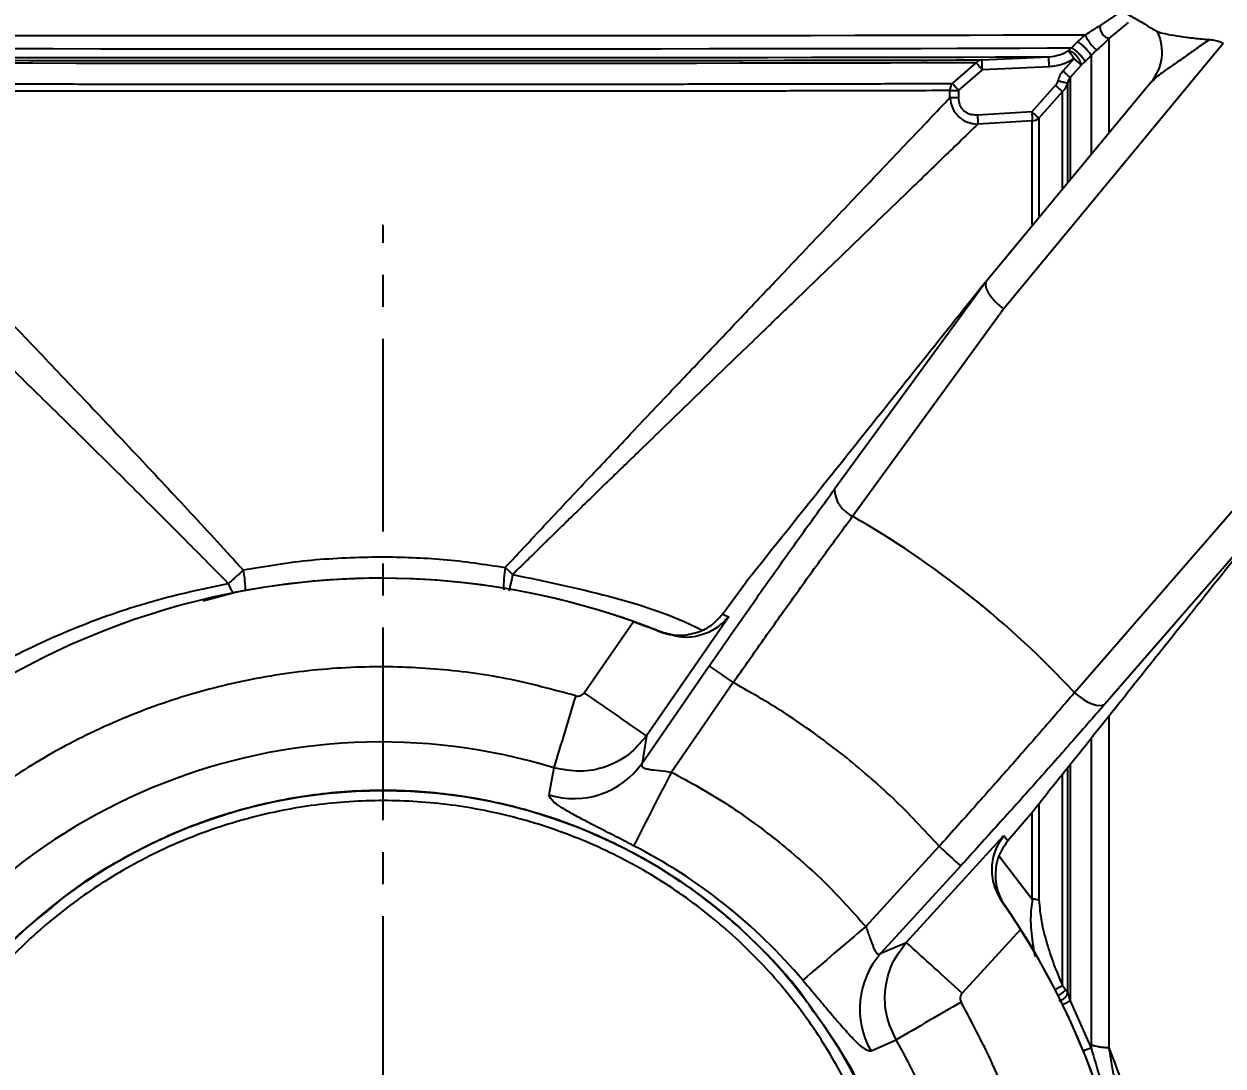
# Model space of a CAD drawing. Header units: millimetres. Extents: x 2063 to 4500, y 825 to 2548.
# Drawn here: x 3179.2 to 3297.8, y 1373.9 to 1477 of the extents above; entities that cross this region are included whole.
import ezdxf

# ---------------------------------------------------------------- set-up
doc = ezdxf.new("R2010")
doc.units = ezdxf.units.MM
doc.linetypes.add('CENTER2', pattern=[28.575, 19.05, -3.175, 3.175, -3.175])
doc.layers.add('2细线层', color=4, linetype='Continuous', lineweight=35)
doc.layers.add('AM_5', color=3, linetype='Continuous', lineweight=25)
doc.styles.add('SLDTEXTSTYLE1', font='txt.shx', dxfattribs={"width": 0.7, "bigfont": 'gbcbig.shx'})
doc.dimstyles.new('SLDDIMSTYLE12$0', dxfattribs={"dimtxt": 12, "dimasz": 10, "dimexe": 0, "dimexo": 0.0625, "dimgap": 0.875, "dimtad": 1, "dimdec": 1, "dimlfac": 1.8, "dimrnd": 1e-09, "dimzin": 12, "dimdsep": 46, "dimtxsty": 'SLDTEXTSTYLE1', "dimcen": 0.09, "dimdle": 8.16, "dimclrd": 3, "dimclre": 3, "dimadec": 0, "dimazin": 3, "dimtfac": 1, "dimtdec": 1, "dimtofl": 0, "dimtmove": 0, "dimatfit": 3, "dimfxl": 0, "dimfrac": 2, "dimtolj": 1, "dimlwd": 5, "dimlwe": 5, "dimarcsym": 0})

# ---------------------------------------------------------------- blocks, each defined once
blk = doc.blocks.new('*U44')
at = {"layer": '2细线层', "color": 0, "linetype": 'CENTER2', "lineweight": -3, "transparency": 16777216}
blk.add_line((21, 0), (108.5, 0), dxfattribs=at)
blk = doc.blocks.new('*D73')
at = {"layer": 'AM_5', "color": 3, "linetype": 'Continuous', "lineweight": 5, "transparency": 16777216}
for p, q in [((3260.55, 1590.41), (3402.79, 1590.41)), ((3402.79, 1358.8), (3402.79, 1580.41))]:
    blk.add_line(p, q, dxfattribs=at)
at = {"layer": 'AM_5', "color": 3, "lineweight": 5, "transparency": 16777216}
blk.add_line((3214.8, 1348.8), (3402.79, 1348.8), dxfattribs=at)
at = {"layer": 'AM_5', "color": 3, "transparency": 16777216}
for points in [[(3401.13, 1580.41), (3404.46, 1580.41), (3402.79, 1590.41)], [(3401.13, 1358.8), (3404.46, 1358.8), (3402.79, 1348.8)]]:
    blk.add_solid(points, dxfattribs=at)
at = {"layer": 'Defpoints', "color": 0, "transparency": 16777216}
for p in [(3260.48, 1590.41), (3402.79, 1590.41), (3214.74, 1348.8)]:
    blk.add_point(p, dxfattribs=at)
at = {"layer": 'AM_5', "color": 0, "transparency": 16777216, "insert": (3395.92, 1523.13), "char_height": 12, "attachment_point": 5, "rotation": 90, "style": 'SLDTEXTSTYLE1'}
blk.add_mtext('\\A1;245', dxfattribs=at)

msp = doc.modelspace()

# ---------------------------------------------------------------- linework, layer by layer
at = {"color": 7, "linetype": 'Continuous', "lineweight": 25}
for p, q in [((3285.693, 1476.902), (3287.503, 1478.116)), ((3288.439, 1477.185), (3286.531, 1475.59)), ((3276.105, 1448.843), (3297.817, 1475.128)), ((3282.828, 1474.676), (3283.419, 1475.268)), ((3273.961, 1473.495), (3280.574, 1473.802)), ((3282.532, 1474.406), (3282.828, 1474.676)), ((3283.06, 1473.633), (3283.076, 1473.61)), ((3284.763, 1473.928), (3284.172, 1473.336)), ((3271.041, 1471.155), (3273.389, 1473.204)), ((3271.653, 1470.45), (3274.007, 1472.498)), ((3280.621, 1472.805), (3274.007, 1472.498)), ((3283.076, 1473.61), (3281.975, 1472.378)), ((3283.784, 1472.976), (3282.682, 1471.746)), ((3284.172, 1473.336), (3283.784, 1472.976)), ((3290.683, 1471.259), (3274.243, 1451.401)), ((3270.787, 1469.743), (3270.787, 1470.449)), ((3271.653, 1470.45), (3271.654, 1469.744)), ((3281.226, 1470.974), (3278.894, 1468.336)), ((3281.933, 1470.345), (3279.601, 1467.712)), ((3278.894, 1468.336), (3273.517, 1468.016)), ((3278.946, 1467.456), (3273.57, 1467.137)), ((3274.38, 1451.549), (3259.37, 1430.98)), ((3261.161, 1428.318), (3276.105, 1448.843)), ((3299.782, 1430.012), (3283.126, 1410.85)), ((3302.802, 1428.945), (3286.117, 1409.708)), ((3200.859, 1422.999), (3200.548, 1422.696)), ((3227.072, 1422.974), (3226.797, 1423.245)), ((3227.522, 1422.548), (3227.072, 1422.974)), ((3248.277, 1418.633), (3250.606, 1421.772)), ((3196.903, 1419.941), (3199.977, 1420.76)), ((3199.977, 1420.76), (3199.977, 1420.76)), ((3234.604, 1410.839), (3239.467, 1417.886)), ((3248.899, 1418.359), (3240.765, 1406.572)), ((3248.277, 1418.633), (3248.899, 1418.359)), ((3242.539, 1416.724), (3242.176, 1416.884)), ((3242.176, 1416.884), (3243.589, 1416.548)), ((3243.589, 1416.548), (3243.593, 1416.546)), ((3243.593, 1416.546), (3244.524, 1416.545)), ((3240.328, 1403.861), (3246.974, 1413.491)), ((3249.349, 1411.847), (3243.239, 1402.992)), ((3240.765, 1406.572), (3240.328, 1403.861)), ((3231.599, 1403.422), (3231.12, 1400.732)), ((3278.96, 1399.035), (3276.516, 1396.174)), ((3266.475, 1386.126), (3276.129, 1396.704)), ((3276.129, 1396.704), (3276.516, 1396.174)), ((3269.727, 1395.641), (3262.475, 1387.694)), ((3275.696, 1394.622), (3278.946, 1390.404)), ((3271.858, 1393.701), (3263.971, 1385.058)), ((3275.287, 1392.388), (3275.398, 1391.635)), ((3275.398, 1391.635), (3275.401, 1391.631)), ((3276.178, 1389.843), (3275.954, 1390.15)), ((3277.777, 1387.42), (3272.005, 1381.095)), ((3263.971, 1385.058), (3266.475, 1386.126)), ((3281.933, 1381.863), (3282.234, 1381.479)), ((3282.234, 1381.479), (3282.432, 1381.198)), ((3282.673, 1380.366), (3282.682, 1380.333)), ((3282.682, 1380.362), (3282.682, 1380.333)), ((3282.682, 1380.333), (3284.765, 1375.673)), ((3262.995, 1375.383), (3265.468, 1376.487)), ((3284.763, 1376.002), (3284.765, 1375.673))]:
    msp.add_line(p, q, dxfattribs=at)
at = {"color": 7, "linetype": 'Continuous', "lineweight": 25, "flags": 128}
for points in [[(3177.165, 1475.909), (3181.845, 1475.904), (3186.678, 1475.9), (3191.639, 1475.896), (3196.706, 1475.893), (3201.856, 1475.891), (3207.065, 1475.89), (3212.308, 1475.889), (3217.562, 1475.889), (3222.801, 1475.89), (3228.001, 1475.891), (3233.139, 1475.894), (3238.19, 1475.897), (3243.132, 1475.901), (3247.94, 1475.905), (3252.594, 1475.91), (3257.07, 1475.916), (3261.349, 1475.923), (3265.411, 1475.93), (3269.236, 1475.938), (3272.807, 1475.946), (3276.108, 1475.954), (3279.123, 1475.964), (3281.838, 1475.973), (3284.241, 1475.983)], [(3286.531, 1475.59), (3286.531, 1473.286), (3286.531, 1470.671), (3286.531, 1467.76), (3286.531, 1466.354)], [(3177.461, 1474.605), (3182.045, 1474.6), (3186.779, 1474.596), (3191.641, 1474.592), (3196.609, 1474.589), (3201.66, 1474.587), (3206.77, 1474.585), (3211.916, 1474.585), (3217.074, 1474.585), (3222.22, 1474.585), (3227.331, 1474.587), (3232.381, 1474.589), (3237.35, 1474.592), (3242.212, 1474.596), (3246.946, 1474.6), (3251.53, 1474.605), (3255.942, 1474.611), (3260.163, 1474.617), (3264.172, 1474.624), (3267.951, 1474.632), (3271.483, 1474.64), (3274.751, 1474.648), (3277.74, 1474.657), (3280.437, 1474.667), (3282.828, 1474.676)], [(3178.272, 1473.734), (3182.893, 1473.729), (3187.67, 1473.725), (3192.581, 1473.721), (3197.6, 1473.718), (3202.703, 1473.716), (3207.865, 1473.715), (3213.059, 1473.714), (3218.261, 1473.714), (3223.444, 1473.715), (3228.583, 1473.717), (3233.651, 1473.72), (3238.625, 1473.723), (3243.479, 1473.727), (3248.189, 1473.732), (3252.732, 1473.737), (3257.085, 1473.743), (3261.227, 1473.75), (3265.137, 1473.757), (3268.795, 1473.765), (3272.185, 1473.773), (3275.287, 1473.782), (3278.089, 1473.792), (3280.574, 1473.802)], [(3280.621, 1472.805), (3280.612, 1472.997), (3280.603, 1473.182), (3280.595, 1473.352), (3280.588, 1473.502), (3280.582, 1473.626), (3280.578, 1473.72), (3280.575, 1473.779), (3280.574, 1473.802)], [(3284.763, 1473.928), (3284.763, 1471.441), (3284.763, 1468.638), (3284.763, 1465.532), (3284.763, 1464.214)], [(3175.561, 1473.446), (3179.718, 1473.44), (3184.059, 1473.435), (3188.562, 1473.431), (3193.202, 1473.427), (3197.955, 1473.424), (3202.795, 1473.422), (3207.697, 1473.421), (3212.636, 1473.42), (3217.584, 1473.42), (3222.515, 1473.421), (3227.405, 1473.423), (3232.226, 1473.425), (3236.953, 1473.428), (3241.561, 1473.432), (3246.026, 1473.436), (3250.324, 1473.442), (3254.432, 1473.448), (3258.328, 1473.454), (3261.993, 1473.461), (3265.405, 1473.469), (3268.549, 1473.477), (3271.406, 1473.486), (3273.961, 1473.495)], [(3273.389, 1473.204), (3270.858, 1473.195), (3268.028, 1473.186), (3264.915, 1473.178), (3261.535, 1473.171), (3257.906, 1473.164), (3254.047, 1473.157), (3249.979, 1473.151), (3245.722, 1473.146), (3241.3, 1473.142), (3236.737, 1473.138), (3232.055, 1473.135), (3227.281, 1473.132), (3222.438, 1473.131), (3217.554, 1473.13), (3212.653, 1473.13), (3207.763, 1473.131), (3202.908, 1473.132), (3198.114, 1473.134), (3193.407, 1473.137), (3188.812, 1473.141), (3184.352, 1473.145), (3180.053, 1473.15), (3175.936, 1473.156)], [(3282.682, 1471.746), (3282.682, 1469.271), (3282.682, 1466.488), (3282.682, 1463.41), (3282.682, 1461.685)], [(3281.933, 1460.802), (3281.933, 1461.727), (3281.933, 1464.911), (3281.933, 1467.789), (3281.933, 1470.345)], [(3282.433, 1471.183), (3282.433, 1468.725), (3282.433, 1465.967), (3282.433, 1462.924), (3282.433, 1461.397)], [(3279.601, 1467.712), (3279.601, 1465.14), (3279.601, 1462.255), (3279.601, 1459.074), (3279.601, 1457.981)], [(3278.946, 1457.21), (3278.946, 1458.854), (3278.946, 1462.022), (3278.946, 1464.895), (3278.946, 1467.456)], [(3283.126, 1410.85), (3283.555, 1410.494), (3284.001, 1410.181), (3284.446, 1409.923), (3284.874, 1409.73), (3285.269, 1409.609), (3285.616, 1409.564), (3285.902, 1409.598), (3286.117, 1409.708)], [(3286.531, 1408.525), (3286.531, 1405.52), (3286.531, 1400.387), (3286.531, 1395.287), (3286.531, 1390.244), (3286.531, 1385.282), (3286.531, 1380.424), (3286.531, 1375.693)], [(3284.763, 1406.305), (3284.763, 1406.297), (3284.763, 1401.085), (3284.763, 1395.905), (3284.763, 1390.781), (3284.763, 1385.74), (3284.763, 1380.805), (3284.763, 1376.002)], [(3282.682, 1403.691), (3282.682, 1400.099), (3282.682, 1395.047), (3282.682, 1390.057), (3282.682, 1385.154), (3282.682, 1380.362)], [(3281.933, 1381.863), (3281.933, 1386.755), (3281.933, 1391.757), (3281.933, 1396.842), (3281.933, 1401.983), (3281.933, 1402.759)], [(3282.432, 1403.378), (3282.432, 1400.65), (3282.432, 1395.677), (3282.432, 1390.761), (3282.432, 1385.927), (3282.432, 1381.198)], [(3278.946, 1390.404), (3278.946, 1395.315), (3278.946, 1399.009)], [(3279.601, 1399.82), (3279.601, 1395.264), (3279.601, 1390.331)]]:
    msp.add_lwpolyline(points, dxfattribs=at)
at = {"color": 7, "linetype": 'Continuous', "lineweight": 25}
msp.add_circle((3214.721, 1348.666), 52.5, dxfattribs=at)
for centre, radius, start, end in [((3287.121, 1474.276), 4.668, 319.73951, 25.37948), ((3274.021, 1472.669), 0.828, 94.11758, 139.73569), ((3271.922, 1470.45), 1.135, 160.37219, 180.07572), ((3271.815, 1470.491), 1.021, 139.34999, 160.50208), ((3278.907, 1468.523), 1.067, 272.13356, 310.59749), ((3262.426, 1431.103), 3.059, 182.31011, 245.56225), ((3214.496, 1347.098), 93.672, 42.88982, 60.12065), ((3214.495, 1347.166), 75, 70.55137, 152.45778), ((3214.495, 1347.179), 75, 68.34145, 101.16149), ((3516.334, 1800.044), 471.146, 235.13015, 235.48148), ((2541.595, 403.685), 1222.547, 55.11742, 55.46867), ((7157.394, 216.271), 4101.365, 163.070862, 163.174801), ((3214.496, 1347.155), 58.81, 73.09221, 149.91815), ((3233.569, 1408.64), 8.278, 252.79245, 324.73438), ((5786.759, 92.897), 2861.092, 152.748286, 152.912361), ((3214.495, 1347.092), 54.664, 40.22866, 62.78205), ((3620.901, 1779.363), 520.16, 227.53594, 227.85337), ((3214.496, 1347.179), 75, 359.85416, 34.67082), ((3214.495, 1347.075), 53.574, 128.26934, 351.50515), ((4363.35, 83.696), 1706.557, 130.172067, 130.447019), ((3214.495, 1347.166), 75, 310.5515, 32.46111), ((2361.309, 385.547), 1349.252, 47.54871, 47.866183), ((3270.145, 1379.548), 8.275, 138.25455, 210.22182), ((3950.246, 198.338), 1362.702, 119.853963, 120.166528), ((3283.08, 1381.422), 1.132, 248.96163, 249.4452), ((3214.496, 1347.075), 53.574, 351.50512, 36.90515), ((3214.496, 1347.155), 58.809, 313.09211, 29.9183), ((3295.801, 1346.381), 31.302, 110.645, 112.15846)]:
    msp.add_arc(centre, radius, start, end, dxfattribs=at)
for points, knots in [([(3214.929, 1517.398), (3212.368, 1517.373), (3208.788, 1517.338), (3203.519, 1517.059), (3199.054, 1516.724), (3193.738, 1516.158), (3188.169, 1515.385), (3182.356, 1514.375), (3176.384, 1513.119), (3170.308, 1511.608), (3164.17, 1509.837), (3158.005, 1507.803), (3151.842, 1505.504), (3145.705, 1502.939), (3139.617, 1500.108), (3133.597, 1497.014), (3127.664, 1493.66), (3121.835, 1490.048), (3116.125, 1486.182), (3110.55, 1482.068), (3105.123, 1477.711), (3099.857, 1473.116), (3094.766, 1468.292), (3089.861, 1463.244), (3085.154, 1457.981), (3080.656, 1452.511), (3076.378, 1446.843), (3072.329, 1440.986), (3068.52, 1434.949), (3064.958, 1428.743), (3061.653, 1422.379), (3058.612, 1415.866), (3055.843, 1409.217), (3053.352, 1402.443), (3051.147, 1395.555), (3049.232, 1388.566), (3047.614, 1381.489), (3046.296, 1374.335), (3045.283, 1367.118), (3044.579, 1359.851), (3044.186, 1352.547), (3044.107, 1345.219), (3044.344, 1337.881), (3044.898, 1330.546), (3045.77, 1323.228), (3046.96, 1315.941), (3048.469, 1308.699), (3050.294, 1301.514), (3052.434, 1294.401), (3054.888, 1287.374), (3057.653, 1280.445), (3060.725, 1273.629), (3064.103, 1266.938), (3067.78, 1260.386), (3071.754, 1253.986), (3076.019, 1247.751), (3080.57, 1241.693), (3085.402, 1235.824), (3090.509, 1230.158), (3095.886, 1224.705), (3101.332, 1219.658), (3106.806, 1215.006), (3112.264, 1210.736), (3117.889, 1206.694), (3123.67, 1202.885), (3129.598, 1199.317), (3135.66, 1195.995), (3141.846, 1192.925), (3148.143, 1190.112), (3154.536, 1187.56), (3161.011, 1185.274), (3167.549, 1183.257), (3174.124, 1181.515), (3180.697, 1180.05), (3187.191, 1178.868), (3193.48, 1177.971), (3199.004, 1177.388), (3203.887, 1177.02), (3208.711, 1176.78), (3214.685, 1176.663), (3220.202, 1176.774), (3225.471, 1177.045), (3229.936, 1177.383), (3235.252, 1177.948), (3240.821, 1178.721), (3246.634, 1179.731), (3252.605, 1180.987), (3258.681, 1182.498), (3264.819, 1184.269), (3270.985, 1186.303), (3277.148, 1188.602), (3283.285, 1191.168), (3289.373, 1193.998), (3295.393, 1197.092), (3301.325, 1200.446), (3307.155, 1204.059), (3312.864, 1207.924), (3318.44, 1212.038), (3323.867, 1216.396), (3329.133, 1220.99), (3334.224, 1225.814), (3339.129, 1230.862), (3343.836, 1236.125), (3348.334, 1241.595), (3352.612, 1247.263), (3356.661, 1253.12), (3360.47, 1259.157), (3364.032, 1265.363), (3367.337, 1271.728), (3370.38, 1278.24), (3373.141, 1284.891), (3375.479, 1291.173), (3376.757, 1295.278), (3377.32, 1297.087)], [0, 0, 0, 0, 0.01020738, 0.01427401, 0.02103699, 0.02805607, 0.03558666, 0.0434511, 0.05157826, 0.05991132, 0.06840986, 0.07704394, 0.08579098, 0.09463359, 0.10355821, 0.11255405, 0.12161242, 0.13072624, 0.1398897, 0.14909794, 0.15834689, 0.16763314, 0.17695375, 0.18630622, 0.19568842, 0.20509849, 0.21453484, 0.22399606, 0.23348097, 0.24298851, 0.25251779, 0.26206801, 0.27163852, 0.28122873, 0.29083816, 0.30046642, 0.31011319, 0.31977821, 0.32946132, 0.33916239, 0.34888138, 0.35861831, 0.36837328, 0.37814642, 0.38793798, 0.39774825, 0.40757761, 0.41742653, 0.42729557, 0.4371854, 0.4470968, 0.45703069, 0.46698816, 0.47697044, 0.48697902, 0.49701559, 0.50708218, 0.51718117, 0.52731537, 0.53748817, 0.54770366, 0.5569145, 0.56612256, 0.57532659, 0.5845258, 0.59371913, 0.60290519, 0.61208206, 0.62124705, 0.63039624, 0.63952364, 0.64861966, 0.65766788, 0.66663751, 0.67546331, 0.68397889, 0.69196332, 0.69760555, 0.70350123, 0.71121989, 0.72142727, 0.72549391, 0.73225688, 0.73927596, 0.74680655, 0.754671, 0.76279816, 0.77113122, 0.77962976, 0.78826384, 0.79701087, 0.80585349, 0.81477811, 0.82377394, 0.83283231, 0.84194614, 0.85110959, 0.86031783, 0.86956679, 0.87885303, 0.88817364, 0.89752611, 0.90690831, 0.91631839, 0.92575473, 0.93521596, 0.94470086, 0.95420841, 0.96373768, 0.97328791, 0.98285841, 0.99244862, 1, 1, 1, 1]), ([(3384.798, 1345.905), (3384.814, 1346.898), (3384.87, 1350.337), (3384.634, 1356.226), (3384.095, 1363.56), (3383.219, 1370.878), (3382.03, 1378.165), (3380.521, 1385.408), (3378.696, 1392.592), (3376.556, 1399.705), (3374.102, 1406.733), (3371.337, 1413.661), (3368.264, 1420.478), (3364.887, 1427.168), (3361.21, 1433.72), (3357.236, 1440.12), (3352.971, 1446.355), (3348.42, 1452.413), (3343.588, 1458.282), (3338.481, 1463.948), (3333.104, 1469.401), (3327.657, 1474.448), (3322.184, 1479.101), (3316.726, 1483.37), (3311.101, 1487.412), (3305.32, 1491.221), (3299.392, 1494.789), (3293.33, 1498.111), (3287.144, 1501.181), (3280.847, 1503.995), (3274.454, 1506.547), (3267.978, 1508.833), (3261.441, 1510.849), (3254.866, 1512.591), (3248.293, 1514.056), (3241.799, 1515.238), (3235.51, 1516.135), (3229.986, 1516.719), (3225.103, 1517.085), (3220.279, 1517.332), (3216.864, 1517.374), (3214.929, 1517.398)], [0, 0, 0, 0, 0.01109766, 0.03845632, 0.06586598, 0.09332727, 0.12084104, 0.14840835, 0.17603052, 0.20370911, 0.23144601, 0.25924341, 0.28710389, 0.31503048, 0.34302669, 0.37109662, 0.39924508, 0.42747773, 0.45580122, 0.48422349, 0.51275401, 0.54140426, 0.56723687, 0.59306169, 0.61887522, 0.6446752, 0.67045871, 0.69622182, 0.72195917, 0.74766321, 0.77332291, 0.7989215, 0.8244321, 0.84980864, 0.87496476, 0.89971751, 0.9236002, 0.94599323, 0.96181736, 0.97835234, 1, 1, 1, 1]), ([(3070.198, 1389.126), (3070.499, 1390.188), (3071.435, 1393.492), (3073.342, 1398.944), (3075.901, 1405.471), (3078.785, 1411.883), (3081.971, 1418.171), (3085.459, 1424.319), (3089.243, 1430.315), (3093.32, 1436.144), (3097.683, 1441.793), (3102.327, 1447.249), (3107.246, 1452.498), (3112.255, 1457.355), (3117.31, 1461.826), (3122.368, 1465.925), (3127.596, 1469.798), (3132.984, 1473.44), (3138.52, 1476.843), (3144.192, 1480.001), (3149.989, 1482.909), (3155.897, 1485.559), (3161.901, 1487.948), (3167.983, 1490.071), (3174.123, 1491.923), (3180.29, 1493.501), (3186.434, 1494.8), (3192.443, 1495.812), (3198.01, 1496.523), (3202.856, 1496.969), (3207.325, 1497.246), (3211.23, 1497.384), (3213.829, 1497.394), (3214.878, 1497.398)], [0, 0, 0, 0, 0.0170783, 0.0531439, 0.089298, 0.1255445, 0.1618882, 0.1983346, 0.2348901, 0.2715626, 0.3083611, 0.3452967, 0.3823824, 0.4196345, 0.4532144, 0.4867833, 0.5203362, 0.5538698, 0.5873798, 0.6208602, 0.654303, 0.6876965, 0.7210233, 0.7542563, 0.7873511, 0.8202281, 0.8527303, 0.8844984, 0.9144909, 0.939551, 0.9597807, 0.9837802, 1, 1, 1, 1]), ([(3214.878, 1497.398), (3217.278, 1497.36), (3220.637, 1497.308), (3225.579, 1497.004), (3229.769, 1496.647), (3234.756, 1496.056), (3239.977, 1495.256), (3245.423, 1494.219), (3251.011, 1492.935), (3256.69, 1491.397), (3262.418, 1489.599), (3268.162, 1487.539), (3273.892, 1485.213), (3279.587, 1482.63), (3285.208, 1479.762), (3289.13, 1477.63), (3291.133, 1476.388), (3291.333, 1476.264)], [0, 0, 0, 0, 0.089708, 0.1255093, 0.1850415, 0.2468399, 0.3131505, 0.3824082, 0.4539863, 0.5273844, 0.6022463, 0.6783085, 0.7553722, 0.8332846, 0.9119262, 0.9912022, 1, 1, 1, 1]), ([(3284.241, 1475.983), (3284.474, 1476.14), (3285.044, 1476.525), (3285.452, 1476.762), (3285.693, 1476.902)], [0, 0, 0, 0, 0.4080088, 1, 1, 1, 1]), ([(3286.531, 1475.59), (3286.464, 1475.612), (3286.328, 1475.656), (3286.136, 1475.782), (3285.969, 1475.942), (3285.839, 1476.124), (3285.746, 1476.313), (3285.689, 1476.507), (3285.664, 1476.708), (3285.683, 1476.836), (3285.693, 1476.902)], [0, 0, 0, 0, 0.1325008, 0.2662233, 0.397443, 0.5228319, 0.639905, 0.7518665, 0.872167, 1, 1, 1, 1]), ([(3291.338, 1476.277), (3291.338, 1476.277), (3291.329, 1476.28), (3291.53, 1476.215), (3292.309, 1476.027), (3293.522, 1475.813), (3294.942, 1475.629), (3295.984, 1475.546), (3296.502, 1475.504)], [0, 0, 0, 0, 0.0052274, 0.1258242, 0.3272801, 0.5489619, 0.7757262, 1, 1, 1, 1]), ([(3283.419, 1475.268), (3283.547, 1475.392), (3283.811, 1475.646), (3284.095, 1475.869), (3284.241, 1475.983)], [0, 0, 0, 0, 0.4845227, 1, 1, 1, 1]), ([(3284.763, 1473.928), (3284.743, 1473.971), (3284.703, 1474.057), (3284.555, 1474.255), (3284.371, 1474.469), (3284.168, 1474.681), (3283.956, 1474.883), (3283.743, 1475.066), (3283.546, 1475.211), (3283.461, 1475.249), (3283.419, 1475.268)], [0, 0, 0, 0, 0.13092068, 0.26204689, 0.38670586, 0.50000002, 0.61329416, 0.73795311, 0.86907932, 1, 1, 1, 1]), ([(3285.352, 1474.484), (3285.302, 1474.51), (3285.202, 1474.563), (3285.009, 1474.732), (3284.817, 1474.938), (3284.639, 1475.161), (3284.482, 1475.391), (3284.351, 1475.621), (3284.257, 1475.837), (3284.246, 1475.934), (3284.241, 1475.983)], [0, 0, 0, 0, 0.1310483, 0.2625369, 0.3881864, 0.5032326, 0.6148558, 0.7377661, 0.8681392, 1, 1, 1, 1]), ([(3286.531, 1475.59), (3286.367, 1475.432), (3286.113, 1475.186), (3285.712, 1474.805), (3285.461, 1474.581), (3285.352, 1474.484)], [0, 0, 0, 0, 0.50740932, 0.78580851, 1, 1, 1, 1]), ([(3296.502, 1475.504), (3296.104, 1475.237), (3295.234, 1474.651), (3293.959, 1473.723), (3292.592, 1472.777), (3291.367, 1471.936), (3290.883, 1471.457), (3290.683, 1471.259)], [0, 0, 0, 0, 0.1731069, 0.3790677, 0.5833991, 0.8278545, 1, 1, 1, 1]), ([(3296.502, 1475.504), (3296.698, 1475.485), (3297.051, 1475.451), (3297.514, 1475.307), (3297.743, 1475.171), (3297.817, 1475.128)], [0, 0, 0, 0, 0.4614557, 0.826888, 1, 1, 1, 1]), ([(3280.574, 1473.802), (3280.922, 1473.838), (3281.614, 1473.91), (3282.227, 1474.241), (3282.532, 1474.406)], [0, 0, 0, 0, 0.5026251, 1, 1, 1, 1]), ([(3282.532, 1474.406), (3282.552, 1474.377), (3282.593, 1474.318), (3282.717, 1474.137), (3282.878, 1473.901), (3283, 1473.722), (3283.06, 1473.633)], [0, 0, 0, 0, 0.2352392, 0.4885379, 0.7480169, 1, 1, 1, 1]), ([(3283.339, 1473.875), (3283.268, 1473.951), (3283.125, 1474.103), (3282.9, 1474.275), (3282.691, 1474.389), (3282.585, 1474.4), (3282.532, 1474.406)], [0, 0, 0, 0, 0.25, 0.5, 0.75, 1, 1, 1, 1]), ([(3284.172, 1473.336), (3284.152, 1473.38), (3284.111, 1473.466), (3283.964, 1473.664), (3283.78, 1473.878), (3283.578, 1474.09), (3283.366, 1474.292), (3283.152, 1474.474), (3282.955, 1474.619), (3282.87, 1474.657), (3282.828, 1474.676)], [0, 0, 0, 0, 0.131037, 0.2621403, 0.3866575, 0.4997396, 0.6131643, 0.7379157, 0.8690833, 1, 1, 1, 1]), ([(3283.784, 1472.976), (3283.782, 1473.033), (3283.778, 1473.147), (3283.684, 1473.379), (3283.538, 1473.63), (3283.406, 1473.793), (3283.339, 1473.874)], [0, 0, 0, 0, 0.25, 0.5, 0.75, 1, 1, 1, 1]), ([(3285.352, 1474.484), (3285.248, 1474.392), (3285.052, 1474.219), (3284.856, 1474.021), (3284.763, 1473.928)], [0, 0, 0, 0, 0.5295864, 1, 1, 1, 1]), ([(3274.007, 1472.498), (3273.942, 1472.573), (3273.808, 1472.726), (3273.624, 1472.936), (3273.473, 1473.108), (3273.416, 1473.172), (3273.389, 1473.204)], [0, 0, 0, 0, 0.2440869, 0.5, 0.7559131, 1, 1, 1, 1]), ([(3274.007, 1472.498), (3274.001, 1472.622), (3273.993, 1472.812), (3273.982, 1473.042), (3273.975, 1473.2), (3273.969, 1473.329), (3273.963, 1473.455), (3273.962, 1473.479), (3273.961, 1473.495)], [0, 0, 0, 0, 0.23988085, 0.36868246, 0.50010638, 0.63151483, 0.76027185, 1, 1, 1, 1]), ([(3283.076, 1473.61), (3282.709, 1473.397), (3281.948, 1472.957), (3281.073, 1472.857), (3280.621, 1472.805)], [0, 0, 0, 0, 0.4826701, 1, 1, 1, 1]), ([(3283.784, 1472.976), (3283.753, 1473.003), (3283.691, 1473.059), (3283.519, 1473.213), (3283.307, 1473.403), (3283.152, 1473.542), (3283.076, 1473.61)], [0, 0, 0, 0, 0.24378911, 0.49999481, 0.7562033, 1, 1, 1, 1]), ([(3281.476, 1471.443), (3281.448, 1471.357), (3281.392, 1471.186), (3281.281, 1471.044), (3281.226, 1470.974)], [0, 0, 0, 0, 0.5061903, 1, 1, 1, 1]), ([(3281.975, 1472.378), (3281.87, 1472.244), (3281.649, 1471.962), (3281.535, 1471.622), (3281.476, 1471.443)], [0, 0, 0, 0, 0.4756659, 1, 1, 1, 1]), ([(3281.476, 1471.443), (3281.588, 1471.413), (3281.819, 1471.35), (3282.125, 1471.267), (3282.353, 1471.205), (3282.407, 1471.19), (3282.433, 1471.183)], [0, 0, 0, 0, 0.2417518, 0.499999, 0.7582468, 1, 1, 1, 1]), ([(3282.682, 1471.746), (3282.653, 1471.773), (3282.592, 1471.828), (3282.422, 1471.979), (3282.21, 1472.169), (3282.053, 1472.309), (3281.975, 1472.378)], [0, 0, 0, 0, 0.2380919, 0.4920716, 0.750311, 1, 1, 1, 1]), ([(3282.682, 1471.746), (3282.63, 1471.666), (3282.517, 1471.491), (3282.462, 1471.291), (3282.433, 1471.183)], [0, 0, 0, 0, 0.4552726, 1, 1, 1, 1]), ([(3199.38, 1421.666), (3197.873, 1423.193), (3194.478, 1426.631), (3189.511, 1431.575), (3184.399, 1436.621), (3179.608, 1441.317), (3174.895, 1445.911), (3170.722, 1449.961), (3167.081, 1453.483), (3163.881, 1456.571), (3160.886, 1459.455), (3157.716, 1462.502), (3154.562, 1465.528), (3151.518, 1468.445), (3149.964, 1469.932), (3149.191, 1470.673)], [0, 0, 0, 0, 0.0757261, 0.1705564, 0.2505295, 0.3365418, 0.4190948, 0.5009329, 0.5653066, 0.6262108, 0.6902275, 0.7512636, 0.8351247, 0.9178678, 1, 1, 1, 1]), ([(3155.388, 1471.166), (3156.753, 1471.16), (3159.483, 1471.149), (3164.89, 1471.134), (3171.137, 1471.12), (3178.209, 1471.109), (3185.947, 1471.099), (3194.215, 1471.092), (3202.859, 1471.087), (3211.718, 1471.085), (3220.629, 1471.086), (3229.426, 1471.089), (3237.947, 1471.095), (3246.032, 1471.103), (3253.538, 1471.113), (3260.301, 1471.125), (3266.291, 1471.139), (3269.458, 1471.15), (3271.041, 1471.155)], [0, 0, 0, 0, 0.0625, 0.125, 0.1875, 0.25, 0.3125001, 0.3750001, 0.4375001, 0.5000001, 0.5625001, 0.6250001, 0.6875001, 0.75, 0.8125, 0.875, 0.9375, 1, 1, 1, 1]), ([(3155.653, 1470.459), (3156.259, 1469.837), (3157.492, 1468.572), (3159.618, 1466.388), (3161.979, 1463.959), (3164.321, 1461.546), (3166.569, 1459.225), (3168.674, 1457.048), (3170.909, 1454.733), (3173.272, 1452.28), (3176.407, 1449.018), (3180.432, 1444.813), (3185.376, 1439.618), (3190.5, 1434.186), (3195.678, 1428.649), (3199.132, 1424.882), (3200.859, 1422.999)], [0, 0, 0, 0, 0.0587619, 0.1195893, 0.1826048, 0.2479184, 0.2950662, 0.3436664, 0.3937468, 0.445333, 0.4984481, 0.5944053, 0.6958661, 0.7979742, 0.8989913, 1, 1, 1, 1]), ([(3271.041, 1471.155), (3271.069, 1471.123), (3271.126, 1471.058), (3271.276, 1470.886), (3271.457, 1470.677), (3271.589, 1470.524), (3271.653, 1470.45)], [0, 0, 0, 0, 0.2438677, 0.49954771, 0.75547028, 1, 1, 1, 1]), ([(3281.226, 1470.974), (3281.3, 1470.909), (3281.452, 1470.774), (3281.662, 1470.587), (3281.837, 1470.431), (3281.902, 1470.374), (3281.933, 1470.345)], [0, 0, 0, 0, 0.238008, 0.4918756, 0.7501051, 1, 1, 1, 1]), ([(3282.433, 1471.183), (3282.37, 1471.015), (3282.254, 1470.707), (3282.034, 1470.459), (3281.933, 1470.345)], [0, 0, 0, 0, 0.5425488, 1, 1, 1, 1]), ([(3226.797, 1423.245), (3228.169, 1424.72), (3230.931, 1427.69), (3235.031, 1432.046), (3239.155, 1436.416), (3243.2, 1440.69), (3247.119, 1444.824), (3250.625, 1448.52), (3253.757, 1451.818), (3256.553, 1454.76), (3259.168, 1457.514), (3262.599, 1461.125), (3266.638, 1465.373), (3269.439, 1468.323), (3270.787, 1469.743)], [0, 0, 0, 0, 0.0838137, 0.1688192, 0.2514311, 0.3390822, 0.4223802, 0.5013551, 0.5674319, 0.6310507, 0.6922419, 0.7510397, 0.8801277, 1, 1, 1, 1]), ([(3270.788, 1469.743), (3270.854, 1469.374), (3270.982, 1468.668), (3271.642, 1467.82), (3272.531, 1467.255), (3273.214, 1467.177), (3273.57, 1467.137)], [0, 0, 0, 0, 0.2663901, 0.5098892, 0.7453095, 1, 1, 1, 1]), ([(3273.517, 1468.016), (3273.273, 1468.023), (3272.907, 1468.034), (3272.463, 1468.23), (3272.174, 1468.44), (3271.941, 1468.711), (3271.711, 1469.138), (3271.677, 1469.501), (3271.654, 1469.744)], [0, 0, 0, 0, 0.2521275, 0.3779391, 0.5007289, 0.6233866, 0.7488517, 1, 1, 1, 1]), ([(3273.517, 1468.016), (3273.523, 1467.928), (3273.533, 1467.749), (3273.548, 1467.499), (3273.561, 1467.282), (3273.567, 1467.185), (3273.57, 1467.137)], [0, 0, 0, 0, 0.2454989, 0.5000768, 0.7546143, 1, 1, 1, 1]), ([(3279.601, 1467.712), (3279.57, 1467.74), (3279.506, 1467.797), (3279.337, 1467.946), (3279.128, 1468.13), (3278.974, 1468.266), (3278.894, 1468.336)], [0, 0, 0, 0, 0.2436742, 0.4995317, 0.7402218, 1, 1, 1, 1]), ([(3278.894, 1468.336), (3278.899, 1468.248), (3278.91, 1468.069), (3278.925, 1467.817), (3278.938, 1467.6), (3278.944, 1467.503), (3278.946, 1467.456)], [0, 0, 0, 0, 0.2454242, 0.5000022, 0.7589463, 1, 1, 1, 1]), ([(3273.57, 1467.137), (3273.034, 1466.62), (3271.946, 1465.57), (3270.166, 1463.851), (3268.247, 1461.999), (3266.179, 1460.003), (3263.912, 1457.814), (3261.423, 1455.413), (3258.692, 1452.779), (3255.761, 1449.95), (3252.953, 1447.24), (3250.305, 1444.683), (3247.891, 1442.351), (3245.435, 1439.979), (3242.932, 1437.559), (3240.856, 1435.548), (3239.194, 1433.938), (3237.979, 1432.761), (3236.705, 1431.524), (3235.37, 1430.228), (3234.281, 1429.168), (3233.439, 1428.348), (3232.848, 1427.772), (3232.202, 1427.141), (3231.501, 1426.457), (3230.576, 1425.552), (3229.558, 1424.553), (3228.578, 1423.589), (3227.973, 1422.993), (3227.659, 1422.683), (3227.558, 1422.584), (3227.522, 1422.548)], [0, 0, 0, 0, 0.046815, 0.0951103, 0.144924, 0.1962908, 0.2492415, 0.3076599, 0.3687368, 0.4324948, 0.4989523, 0.5474914, 0.5980276, 0.6477144, 0.6969811, 0.7488148, 0.7716581, 0.7956054, 0.8206552, 0.8468061, 0.8740566, 0.8845335, 0.8960667, 0.9086554, 0.922299, 0.9369964, 0.9626405, 0.9816845, 0.994136, 0.9978912, 1, 1, 1, 1]), ([(3274.243, 1451.401), (3269.843, 1445.886), (3261.987, 1436.039), (3254.084, 1426.131), (3250.606, 1421.772)], [0, 0, 0, 0, 0.5600002, 1, 1, 1, 1]), ([(3274.243, 1451.401), (3274.266, 1451.43), (3274.316, 1451.491), (3274.365, 1451.55), (3274.385, 1451.567), (3274.386, 1451.562), (3274.381, 1451.552), (3274.38, 1451.549)], [0, 0, 0, 0, 0.3325712, 0.6879646, 0.8313814, 0.949784, 1, 1, 1, 1]), ([(3274.38, 1451.549), (3274.344, 1451.397), (3274.289, 1451.162), (3274.445, 1450.715), (3274.711, 1450.222), (3275.182, 1449.636), (3275.695, 1449.164), (3275.985, 1448.933), (3276.074, 1448.866), (3276.105, 1448.843)], [0, 0, 0, 0, 0.2389954, 0.3678324, 0.4996781, 0.7489725, 0.9246806, 0.9739408, 1, 1, 1, 1]), ([(3323.08, 1450.99), (3324.04, 1449.99), (3326.53, 1447.397), (3330.311, 1442.984), (3334.443, 1437.781), (3338.343, 1432.376), (3342.013, 1426.789), (3345.439, 1421.028), (3348.614, 1415.104), (3351.527, 1409.029), (3354.172, 1402.815), (3356.54, 1396.472), (3358.625, 1390.015), (3360.42, 1383.456), (3361.919, 1376.808), (3363.118, 1370.084), (3364.012, 1363.298), (3364.598, 1356.464), (3364.871, 1349.596), (3364.83, 1342.709), (3364.473, 1335.816), (3363.798, 1328.932), (3362.804, 1322.072), (3361.493, 1315.25), (3359.864, 1308.481), (3357.918, 1301.779), (3355.658, 1295.16), (3353.086, 1288.636), (3350.205, 1282.223), (3347.019, 1275.936), (3343.531, 1269.787), (3339.746, 1263.791), (3335.67, 1257.962), (3331.307, 1252.313), (3326.663, 1246.857), (3321.744, 1241.608), (3316.735, 1236.752), (3311.68, 1232.28), (3306.622, 1228.182), (3301.395, 1224.306), (3296.001, 1220.675), (3291.525, 1217.877), (3288.801, 1216.381), (3287.974, 1215.927)], [0, 0, 0, 0, 0.0151775, 0.0393292, 0.0635604, 0.0878663, 0.1122429, 0.1366868, 0.161195, 0.1857649, 0.2103945, 0.2350819, 0.2598255, 0.2846241, 0.3094766, 0.3343824, 0.3593409, 0.3843518, 0.409415, 0.4345306, 0.4596989, 0.4849206, 0.5101965, 0.5355275, 0.5609152, 0.5863611, 0.6118672, 0.6374358, 0.6630699, 0.6887726, 0.714548, 0.7404006, 0.7663359, 0.7923603, 0.8184816, 0.8447092, 0.8710544, 0.8948026, 0.918543, 0.942272, 0.9659875, 0.9896862, 1, 1, 1, 1]), ([(3246.974, 1413.491), (3248.027, 1415.013), (3250.128, 1418.046), (3253.272, 1422.509), (3256.373, 1426.857), (3258.371, 1429.606), (3259.37, 1430.98)], [0, 0, 0, 0, 0.2514799, 0.5012785, 0.7507527, 1, 1, 1, 1]), ([(3302.688, 1428.779), (3298.272, 1423.243), (3290.385, 1413.358), (3282.451, 1403.411), (3278.96, 1399.035)], [0, 0, 0, 0, 0.56000043, 1, 1, 1, 1]), ([(3249.349, 1411.847), (3250.29, 1413.188), (3252.21, 1415.925), (3255.147, 1420.049), (3258.168, 1424.243), (3260.151, 1426.943), (3261.161, 1428.318)], [0, 0, 0, 0, 0.2354209, 0.48057, 0.7354347, 1, 1, 1, 1]), ([(3200.859, 1422.999), (3203.103, 1423.38), (3207.58, 1424.14), (3212.194, 1424.253), (3214.496, 1424.309)], [0, 0, 0, 0, 0.50133664, 1, 1, 1, 1]), ([(3214.496, 1424.309), (3216.558, 1424.264), (3220.709, 1424.172), (3224.759, 1423.555), (3226.797, 1423.245)], [0, 0, 0, 0, 0.4968173, 1, 1, 1, 1]), ([(3200.548, 1422.696), (3200.536, 1422.685), (3200.339, 1422.497), (3199.935, 1422.124), (3199.568, 1421.822), (3199.38, 1421.666)], [0, 0, 0, 0, 0.0311618, 0.5026162, 1, 1, 1, 1]), ([(3200.859, 1422.999), (3200.912, 1422.645), (3201.021, 1421.913), (3201.074, 1421.183), (3201.045, 1420.959), (3201.045, 1420.956)], [0, 0, 0, 0, 0.4817677, 0.9935156, 1, 1, 1, 1]), ([(3226.797, 1423.245), (3226.748, 1422.887), (3226.646, 1422.145), (3226.602, 1421.342), (3226.638, 1421.072), (3226.646, 1421.014)], [0, 0, 0, 0, 0.4219411, 0.8761108, 1, 1, 1, 1]), ([(3148.987, 1388.251), (3149.977, 1389.711), (3151.977, 1392.661), (3155.367, 1396.802), (3159.622, 1401.346), (3164.869, 1406.031), (3171.149, 1410.577), (3177.785, 1414.432), (3184.725, 1417.577), (3191.921, 1420.075), (3196.891, 1421.136), (3199.38, 1421.666)], [0, 0, 0, 0, 0.0810679, 0.1637641, 0.2484006, 0.3731554, 0.4979796, 0.6226942, 0.7483588, 0.8739858, 1, 1, 1, 1]), ([(3199.38, 1421.666), (3199.475, 1421.425), (3199.62, 1421.056), (3199.797, 1420.811), (3199.857, 1420.727)], [0, 0, 0, 0, 0.657125, 1, 1, 1, 1]), ([(3227.522, 1422.548), (3227.461, 1422.243), (3227.335, 1421.615), (3227.212, 1421.16), (3227.149, 1420.926)], [0, 0, 0, 0, 0.4857374, 1, 1, 1, 1]), ([(3227.522, 1422.548), (3230.702, 1421.888), (3237.048, 1420.57), (3243.319, 1418.554), (3246.255, 1417.065), (3246.305, 1417.039)], [0, 0, 0, 0, 0.4968488, 0.9914439, 1, 1, 1, 1]), ([(3239.467, 1417.886), (3240.3, 1417.583), (3241.366, 1417.195), (3242.328, 1416.809), (3242.539, 1416.724)], [0, 0, 0, 0, 0.7808049, 1, 1, 1, 1]), ([(3248.899, 1418.359), (3248.544, 1417.987), (3247.837, 1417.243), (3246.345, 1416.535), (3244.569, 1416.178), (3243.216, 1416.542), (3242.539, 1416.724)], [0, 0, 0, 0, 0.2505535, 0.5002592, 0.7500542, 1, 1, 1, 1]), ([(3244.524, 1416.545), (3245.112, 1416.658), (3246.284, 1416.884), (3247.516, 1417.724), (3248.071, 1418.387), (3248.277, 1418.633)], [0, 0, 0, 0, 0.3869803, 0.7723493, 1, 1, 1, 1]), ([(3233.759, 1410.542), (3231.495, 1411.155), (3226.917, 1412.395), (3219.771, 1413.319), (3212.404, 1413.514), (3204.915, 1412.855), (3197.443, 1411.325), (3190.16, 1408.932), (3183.202, 1405.714), (3176.694, 1401.736), (3170.769, 1397.109), (3165.515, 1391.941), (3160.92, 1386.391), (3158.418, 1382.361), (3157.18, 1380.369)], [0, 0, 0, 0, 0.079193, 0.1601594, 0.2427828, 0.3278545, 0.4136411, 0.5, 0.5863536, 0.6721403, 0.7572171, 0.8398354, 0.9208043, 1, 1, 1, 1]), ([(3233.759, 1410.542), (3233.838, 1410.526), (3233.996, 1410.494), (3234.234, 1410.542), (3234.45, 1410.655), (3234.553, 1410.778), (3234.604, 1410.839)], [0, 0, 0, 0, 0.2507416, 0.5006286, 0.7498502, 1, 1, 1, 1]), ([(3283.126, 1410.85), (3282.011, 1409.558), (3279.824, 1407.02), (3276.415, 1403.134), (3273.057, 1399.346), (3270.822, 1396.859), (3269.727, 1395.641)], [0, 0, 0, 0, 0.2645644, 0.5194287, 0.7645782, 1, 1, 1, 1]), ([(3286.117, 1409.708), (3285.002, 1408.427), (3282.77, 1405.864), (3279.228, 1401.866), (3275.586, 1397.799), (3273.104, 1395.07), (3271.858, 1393.701)], [0, 0, 0, 0, 0.2492462, 0.4987214, 0.7485201, 1, 1, 1, 1]), ([(3240.765, 1406.572), (3240.21, 1405.916), (3239.099, 1404.602), (3236.758, 1403.411), (3234.166, 1402.896), (3232.457, 1403.247), (3231.599, 1403.422)], [0, 0, 0, 0, 0.248705, 0.4981896, 0.7483774, 1, 1, 1, 1]), ([(3240.328, 1403.861), (3240.301, 1403.786), (3240.248, 1403.639), (3240.365, 1403.467), (3240.628, 1403.345), (3241.15, 1403.229), (3242.037, 1403.143), (3242.834, 1403.043), (3243.239, 1402.992)], [0, 0, 0, 0, 0.1251651, 0.2440023, 0.362149, 0.4834229, 0.7377951, 1, 1, 1, 1]), ([(3257.313, 1379.227), (3257.004, 1379.7), (3255.446, 1382.092), (3251.913, 1385.878), (3246.783, 1390.452), (3241.044, 1394.269), (3234.87, 1397.318), (3228.348, 1399.531), (3221.594, 1400.874), (3214.721, 1401.325), (3207.849, 1400.875), (3201.096, 1399.528), (3194.565, 1397.326), (3188.424, 1394.238), (3183.986, 1391.458), (3181.819, 1389.51), (3181.355, 1389.093)], [0, 0, 0, 0, 0.019687, 0.0995672, 0.1794473, 0.2593274, 0.3392075, 0.4190876, 0.4989678, 0.5788479, 0.658728, 0.7386081, 0.8184882, 0.8983683, 0.9782485, 1, 1, 1, 1]), ([(3239.498, 1395.703), (3238.918, 1396), (3237.745, 1396.602), (3236.083, 1397.452), (3234.57, 1398.231), (3233.301, 1398.914), (3232.302, 1399.505), (3231.325, 1400.182), (3231.202, 1400.513), (3231.12, 1400.732)], [0, 0, 0, 0, 0.1235233, 0.2501507, 0.3747805, 0.5002123, 0.6235234, 0.7497125, 1, 1, 1, 1]), ([(3275.954, 1390.15), (3275.626, 1390.768), (3274.968, 1392.003), (3274.919, 1393.812), (3275.277, 1395.422), (3275.844, 1396.276), (3276.129, 1396.704)], [0, 0, 0, 0, 0.2499493, 0.4997481, 0.749457, 1, 1, 1, 1]), ([(3276.516, 1396.174), (3276.086, 1395.543), (3275.33, 1394.434), (3275.3, 1393.004), (3275.287, 1392.388)], [0, 0, 0, 0, 0.5693211, 1, 1, 1, 1]), ([(3275.401, 1391.631), (3275.54, 1391.161), (3275.728, 1390.53), (3276.086, 1389.983), (3276.178, 1389.843)], [0, 0, 0, 0, 0.744992, 1, 1, 1, 1]), ([(3275.954, 1390.15), (3276.429, 1389.461), (3277.036, 1388.578), (3277.644, 1387.629), (3277.777, 1387.42)], [0, 0, 0, 0, 0.7808488, 1, 1, 1, 1]), ([(3278.946, 1390.404), (3278.867, 1389.785), (3278.687, 1388.369), (3278.877, 1386.761), (3279.023, 1385.771), (3279.057, 1385.567), (3279.066, 1385.511), (3279.106, 1385.278), (3279.151, 1385.015), (3279.214, 1384.761), (3279.225, 1384.718)], [0, 0, 0, 0, 0.3288946, 0.7525279, 0.8319062, 0.8530514, 0.8608014, 0.8618411, 0.9770358, 1, 1, 1, 1]), ([(3279.601, 1390.331), (3279.666, 1389.616), (3279.796, 1388.171), (3280.382, 1386.027), (3281.056, 1383.904), (3281.641, 1382.542), (3281.933, 1381.863)], [0, 0, 0, 0, 0.2460614, 0.4971042, 0.7491953, 1, 1, 1, 1]), ([(3262.475, 1387.694), (3262.615, 1387.312), (3262.892, 1386.559), (3263.174, 1385.715), (3263.403, 1385.232), (3263.581, 1385.004), (3263.774, 1384.929), (3263.904, 1385.014), (3263.971, 1385.058)], [0, 0, 0, 0, 0.2616178, 0.5161546, 0.6376198, 0.7555299, 0.8740541, 1, 1, 1, 1]), ([(3265.468, 1376.487), (3265.105, 1377.278), (3264.38, 1378.861), (3264.294, 1381.497), (3264.925, 1384.051), (3265.958, 1385.434), (3266.475, 1386.126)], [0, 0, 0, 0, 0.250367, 0.5005248, 0.7501034, 1, 1, 1, 1]), ([(3256.23, 1382.396), (3256.65, 1381.899), (3257.5, 1380.892), (3258.396, 1379.827), (3258.965, 1379.152), (3259.299, 1378.758), (3259.923, 1378.025), (3260.721, 1377.114), (3261.542, 1376.252), (3262.418, 1375.454), (3262.764, 1375.412), (3262.995, 1375.383)], [0, 0, 0, 0, 0.1235463, 0.2500747, 0.2792914, 0.3122334, 0.3634887, 0.4998737, 0.6231492, 0.7493974, 1, 1, 1, 1]), ([(3272.005, 1381.095), (3271.957, 1381.031), (3271.86, 1380.903), (3271.799, 1380.668), (3271.805, 1380.424), (3271.872, 1380.278), (3271.905, 1380.205)], [0, 0, 0, 0, 0.2501498, 0.4993715, 0.7492584, 1, 1, 1, 1]), ([(3281.147, 1381.461), (3281.174, 1381.473), (3281.287, 1381.522), (3281.492, 1381.622), (3281.743, 1381.751), (3281.87, 1381.826), (3281.933, 1381.863)], [0, 0, 0, 0, 0.0910511, 0.3846369, 0.6920356, 1, 1, 1, 1]), ([(3281.484, 1380.891), (3281.516, 1380.905), (3281.646, 1380.959), (3281.862, 1381.096), (3282.1, 1381.287), (3282.19, 1381.415), (3282.234, 1381.479)], [0, 0, 0, 0, 0.0960601, 0.387253, 0.6940749, 1, 1, 1, 1]), ([(3282.432, 1381.198), (3282.412, 1381.102), (3282.371, 1380.909), (3282.171, 1380.641), (3281.91, 1380.448), (3281.711, 1380.345), (3281.613, 1380.328), (3281.61, 1380.327)], [0, 0, 0, 0, 0.2608226, 0.5230424, 0.7711913, 0.9942166, 1, 1, 1, 1]), ([(3282.432, 1381.198), (3282.446, 1381.156), (3282.477, 1381.061), (3282.561, 1380.777), (3282.626, 1380.54), (3282.673, 1380.366)], [0, 0, 0, 0, 0.1694804, 0.3880482, 1, 1, 1, 1]), ([(3280.005, 1337.384), (3280.29, 1339.818), (3280.86, 1344.705), (3280.676, 1352.123), (3279.72, 1359.507), (3277.913, 1366.73), (3275.375, 1373.703), (3273.059, 1378.043), (3271.905, 1380.205)], [0, 0, 0, 0, 0.16544369, 0.33219497, 0.49999998, 0.6677943, 0.83455097, 1, 1, 1, 1]), ([(3282.682, 1380.333), (3282.616, 1380.292), (3282.485, 1380.212), (3282.225, 1380.073), (3282.024, 1379.972), (3281.921, 1379.926), (3281.906, 1379.919)], [0, 0, 0, 0, 0.32229813, 0.64351646, 0.9486834, 1, 1, 1, 1]), ([(3284.765, 1375.673), (3285.069, 1374.645), (3285.683, 1372.572), (3286.452, 1369.594), (3287.233, 1366.189), (3287.767, 1363.581), (3287.993, 1362.039), (3288.023, 1361.837)], [0, 0, 0, 0, 0.2086078, 0.4204927, 0.6329881, 0.9518433, 1, 1, 1, 1]), ([(3286.531, 1375.693), (3287.041, 1374.347), (3288.072, 1371.626), (3289.253, 1367.636), (3290.198, 1363.711), (3290.839, 1360.222), (3291.269, 1357.087), (3291.539, 1354.343), (3291.699, 1351.719), (3291.767, 1349.205), (3291.755, 1346.897), (3291.676, 1344.709), (3291.553, 1342.705), (3291.392, 1340.872), (3291.206, 1339.161), (3291.009, 1337.621), (3290.812, 1336.263), (3290.637, 1335.138), (3290.488, 1334.21), (3290.369, 1333.465), (3290.323, 1333.129), (3290.3, 1332.966)], [0, 0, 0, 0, 0.061871, 0.1250645, 0.1864714, 0.2501378, 0.2985674, 0.3490617, 0.3985754, 0.4478077, 0.5000979, 0.5463983, 0.5979911, 0.6485796, 0.6949368, 0.750549, 0.802481, 0.8511011, 0.9012638, 0.9521004, 1, 1, 1, 1]), ([(3288.681, 1332.181), (3288.684, 1332.236), (3288.69, 1332.348), (3288.71, 1332.592), (3288.74, 1332.9), (3288.78, 1333.284), (3288.831, 1333.748), (3288.892, 1334.299), (3288.96, 1334.924), (3289.045, 1335.708), (3289.155, 1336.778), (3289.296, 1338.284), (3289.447, 1340.177), (3289.583, 1342.379), (3289.686, 1344.92), (3289.727, 1347.786), (3289.682, 1350.785), (3289.56, 1353.645), (3289.378, 1356.346), (3289.145, 1358.919), (3288.866, 1361.421), (3288.553, 1363.815), (3288.175, 1366.356), (3287.696, 1369.223), (3287.118, 1372.394), (3286.722, 1374.618), (3286.531, 1375.693)], [0, 0, 0, 0, 0.0257976, 0.0525021, 0.0801114, 0.1086272, 0.1380565, 0.1683988, 0.199647, 0.2289254, 0.270324, 0.3238538, 0.3815482, 0.4374253, 0.4959393, 0.5596207, 0.6187306, 0.6691438, 0.7133369, 0.7562168, 0.7942673, 0.8305957, 0.8651667, 0.9070886, 0.9551301, 1, 1, 1, 1])]:
    msp.add_open_spline(points, degree=3, knots=knots, dxfattribs=at)
for points in [[(3270.787, 1470.449), (3269.211, 1470.443), (3266.059, 1470.433), (3260.096, 1470.419), (3253.363, 1470.406), (3245.891, 1470.396), (3237.842, 1470.388), (3229.359, 1470.382), (3220.602, 1470.379), (3211.731, 1470.379), (3202.911, 1470.381), (3194.306, 1470.386), (3186.075, 1470.393), (3178.372, 1470.402), (3171.332, 1470.414), (3165.112, 1470.427), (3159.729, 1470.442), (3157.012, 1470.454), (3155.653, 1470.459)], [(3270.787, 1470.449), (3270.837, 1470.449), (3270.935, 1470.449), (3271.148, 1470.449), (3271.391, 1470.45), (3271.566, 1470.45), (3271.653, 1470.45)], [(3271.654, 1469.744), (3271.566, 1469.744), (3271.392, 1469.744), (3271.149, 1469.744), (3270.936, 1469.743), (3270.837, 1469.743), (3270.787, 1469.743)], [(3260.261, 1404.653), (3258.523, 1405.974), (3255.046, 1408.615), (3251.248, 1410.77), (3249.349, 1411.847)], [(3269.727, 1395.641), (3268.25, 1397.248), (3265.296, 1400.464), (3261.939, 1403.256), (3260.261, 1404.653)], [(3243.239, 1402.992), (3245.05, 1402.004), (3248.674, 1400.026), (3251.966, 1397.537), (3253.612, 1396.292)], [(3266.221, 1348.664), (3266.136, 1350.911), (3265.966, 1355.405), (3264.598, 1362.031), (3262.44, 1368.429), (3259.448, 1374.488), (3255.696, 1380.105), (3251.241, 1385.184), (3246.162, 1389.639), (3240.545, 1393.392), (3234.486, 1396.38), (3228.089, 1398.551), (3221.463, 1399.869), (3214.721, 1400.311), (3207.98, 1399.869), (3201.354, 1398.551), (3194.957, 1396.38), (3188.898, 1393.392), (3183.28, 1389.639), (3178.201, 1385.184), (3173.746, 1380.105), (3169.994, 1374.488), (3167.003, 1368.429), (3164.844, 1362.031), (3163.476, 1355.405), (3163.306, 1350.911), (3163.221, 1348.664)], [(3253.612, 1396.292), (3255.195, 1394.969), (3258.362, 1392.321), (3261.104, 1389.236), (3262.475, 1387.694)], [(3279.601, 1390.331), (3279.505, 1390.351), (3279.314, 1390.39), (3279.069, 1390.399), (3278.946, 1390.404)], [(3286.531, 1375.693), (3286.367, 1375.696), (3286.04, 1375.704), (3285.569, 1375.768), (3285.13, 1375.864), (3284.886, 1375.956), (3284.763, 1376.002)]]:
    msp.add_open_spline(points, degree=3, dxfattribs=at)

# ---------------------------------------------------------------- block references
at = {"layer": '2细线层', "color": 1, "linetype": 'CENTER2', "lineweight": -3, "rotation": 90.00000000000001}
msp.add_blockref('*U44', (3214.721, 1348.666), dxfattribs=at)

# ---------------------------------------------------------------- dimensions: what is measured, and where the dimension line sits
at = {"layer": 'AM_5'}
dim = msp.add_linear_dim(base=(3402.793, 1590.414), p1=(3214.737, 1348.802), p2=(3260.483, 1590.414), angle=270, text='245', dimstyle='SLDDIMSTYLE12$0', override={"dimlfac": 1}, dxfattribs=at)
dim.commit()
dim.dimension.update_dxf_attribs({"geometry": '*D73', "text_midpoint": (3402.793, 1523.132), "dimtype": 160})

doc.saveas('drawing.dxf')
